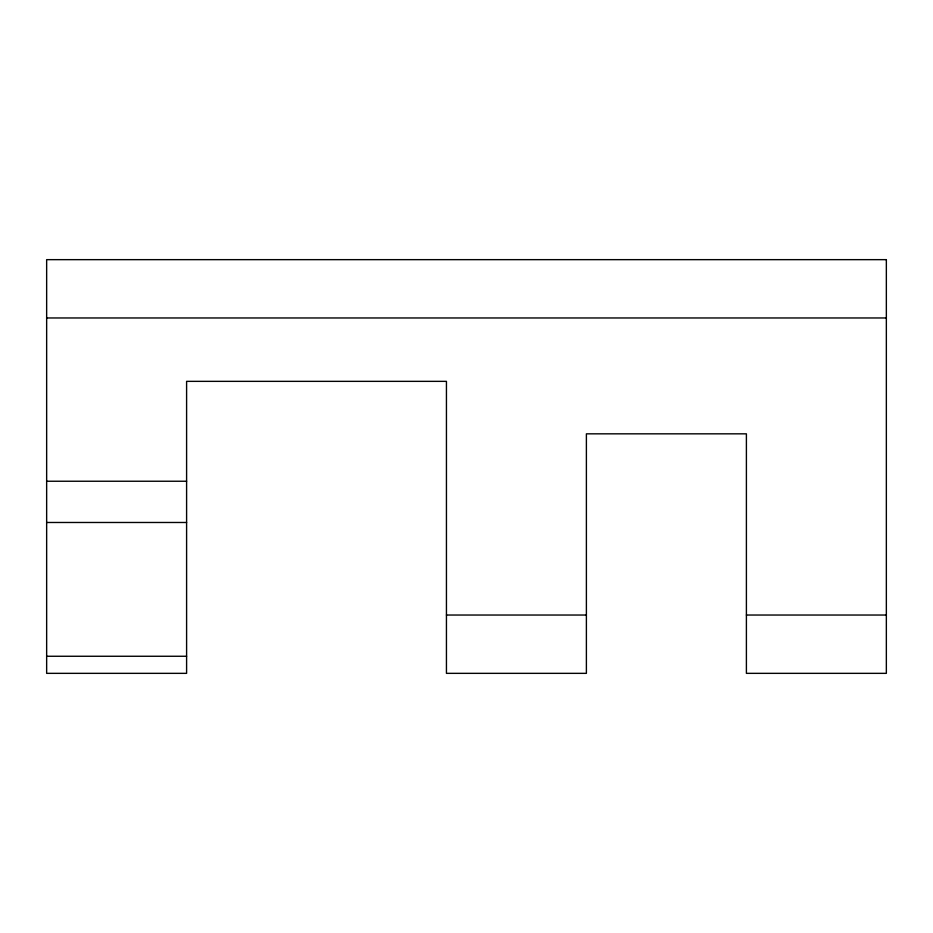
<?xml version="1.0" encoding="UTF-8"?>
<svg xmlns="http://www.w3.org/2000/svg" width="933" height="933" viewBox="0 0 933 933"><rect width="100%" height="100%" fill="white"/><g stroke="black" fill="none" stroke-linecap="round" stroke-linejoin="round"><path stroke-width="1.4" d="M46.65 317.966L886.35 317.966M46.65 481.241L186.6 481.241M46.65 522.48L186.6 522.48M446.441 615.034L586.39 615.034M746.4 615.034L886.35 615.034M46.65 656.261L186.6 656.261M886.35 259.654L46.65 259.654L46.65 673.346L186.6 673.346L186.6 381.352L446.441 381.352L446.441 673.346L586.39 673.346L586.39 433.833L746.4 433.833L746.4 673.346L886.35 673.346L886.35 259.654"/></g></svg>
